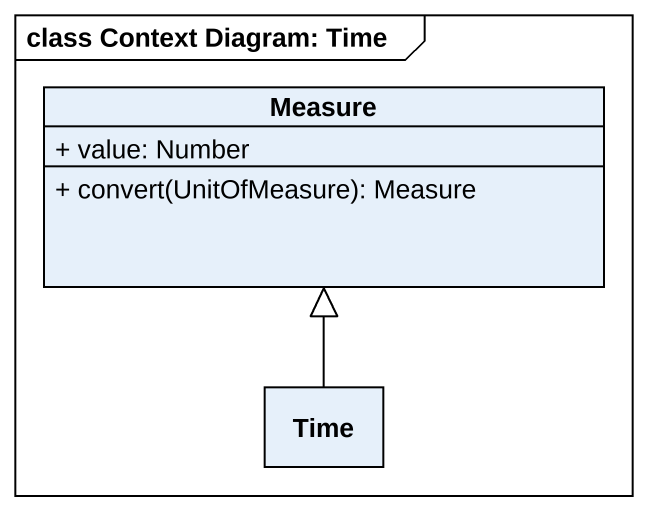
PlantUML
@startuml
mainframe class Context Diagram: Time
hide circle
hide empty members
skinparam classAttributeIconSize 0
class Measure {
  + value: Number
  + convert(UnitOfMeasure): Measure
}
class Time
Time -up-|> Measure
@enduml
